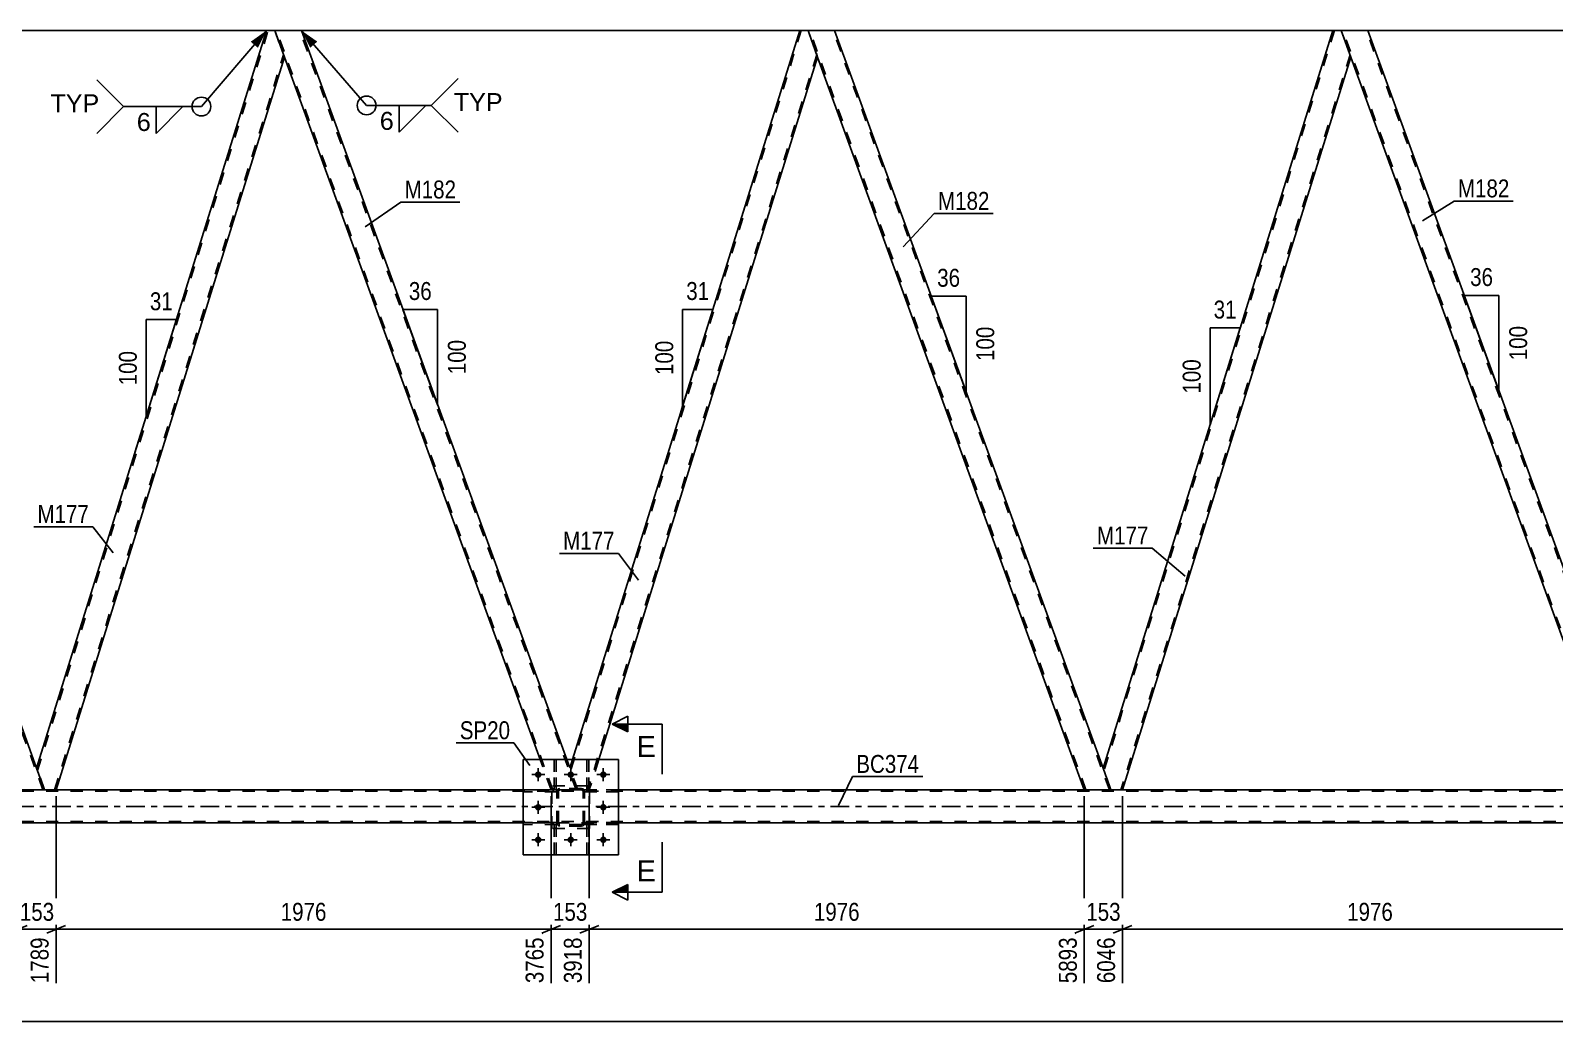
# Model space of a CAD drawing. Header units: millimetres. Extents: x 0 to 841, y 0 to 594.
# Drawn here: x 158.7 to 402, y 298.3 to 456.5 of the extents above; entities that cross this region are included whole.
import ezdxf

# ---------------------------------------------------------------- set-up
doc = ezdxf.new("R2010")
doc.units = ezdxf.units.MM
doc.linetypes.add('DXK_LINE_DOT2', pattern=[3.9198, 1.9599, -1.9599])
doc.linetypes.add('DXK_LINE_DOT3', pattern=[5.9187, 2.979, -0.9799, 0.9799, -0.9799])
doc.styles.add('Arial', font='ARIAL.TTF', dxfattribs={"height": 0.2})
doc.styles.add('Arial Narrow', font='ARIALN.TTF', dxfattribs={"height": 0.2})

# ---------------------------------------------------------------- blocks, each defined once
blk = doc.blocks.new('Part-814735472-3756 - 3299')
at = {"color": 7, "linetype": 'DXK_LINE_DOT2'}
for p, q in [((242.72, 335.3), (237.32, 335.3)), ((237.32, 334.98), (237.32, 335.3)), ((242.72, 334.98), (237.32, 334.98)), ((242.12, 334.98), (242.12, 335.3)), ((242.72, 335.3), (242.72, 334.98))]:
    blk.add_line(p, q, dxfattribs=at)
blk = doc.blocks.new('Part-814735472-3617 - 3299')
at = {"color": 7, "linetype": 'DXK_LINE_DOT2'}
for p, q in [((281.73, 456.54), (244.91, 338.42)), ((284.21, 452.67), (247.63, 335.32)), ((245.2, 340.14), (244.78, 338.79)), ((246.04, 335.32), (244.78, 338.79)), ((249.38, 340.14), (247.88, 335.32)), ((247.88, 335.32), (246.04, 335.32))]:
    blk.add_line(p, q, dxfattribs=at)
at = {"color": 2, "linetype": 'Continuous'}
for p, q in [((281.48, 456.54), (245.2, 340.14)), ((282.8, 456.54), (281.48, 456.54)), ((284.34, 452.29), (282.8, 456.54)), ((284.34, 452.29), (249.38, 340.14))]:
    blk.add_line(p, q, dxfattribs=at)
blk = doc.blocks.new('Part-814735472-3607 - 3299')
at = {"color": 2, "linetype": 'Continuous'}
for p, q in [((159.64, 338.79), (196.34, 456.54)), ((197.66, 456.54), (196.34, 456.54)), ((197.66, 456.54), (199.21, 452.29)), ((199.21, 452.29), (162.75, 335.32)), ((160.9, 335.32), (159.64, 338.79))]:
    blk.add_line(p, q, dxfattribs=at)
at = {"color": 7, "linetype": 'DXK_LINE_DOT2'}
for p, q in [((159.78, 338.42), (196.6, 456.54)), ((162.5, 335.32), (199.07, 452.67)), ((160.9, 335.32), (162.75, 335.32))]:
    blk.add_line(p, q, dxfattribs=at)
blk = doc.blocks.new('Part-814735472-3693 - 3299')
at = {"color": 2, "linetype": 'Continuous'}
for p, q in [((252.52, 340.14), (237.32, 340.14)), ((237.32, 324.94), (237.32, 340.14)), ((252.52, 324.94), (252.52, 340.14)), ((252.52, 324.94), (237.32, 324.94))]:
    blk.add_line(p, q, dxfattribs=at)
blk = doc.blocks.new('Part-814735472-3633 - 3299')
at = {"color": 2, "linetype": 'Continuous'}
for p, q in [((196.34, 456.54), (116.78, 456.54)), ((281.48, 456.54), (201.92, 456.54)), ((366.61, 456.54), (287.05, 456.54)), ((451.75, 456.54), (372.19, 456.54))]:
    blk.add_line(p, q, dxfattribs=at)
at = {"color": 7, "linetype": 'DXK_LINE_DOT2'}
for p, q in [((201.92, 456.54), (196.34, 456.54)), ((287.05, 456.54), (281.48, 456.54)), ((372.19, 456.54), (366.61, 456.54))]:
    blk.add_line(p, q, dxfattribs=at)
blk = doc.blocks.new('Part-814735472-3585 - 3299')
at = {"color": 7, "linetype": 'DXK_LINE_DOT2'}
for p, q in [((247.92, 335.94), (241.92, 335.94)), ((241.92, 329.14), (241.92, 335.94)), ((247.92, 329.14), (247.92, 335.94)), ((247.92, 329.14), (241.92, 329.14))]:
    blk.add_line(p, q, dxfattribs=at)
blk = doc.blocks.new('Part-814735472-3508 - 3299')
at = {"color": 2, "linetype": 'Continuous'}
for p, q in [((372.19, 456.54), (367.93, 456.54)), ((415.04, 338.79), (372.19, 456.54)), ((412.05, 335.32), (369.48, 452.29))]:
    blk.add_line(p, q, dxfattribs=at)
at = {"color": 7, "linetype": 'DXK_LINE_DOT2'}
for p, q in [((367.93, 456.54), (369.48, 452.29)), ((412.31, 335.32), (368.19, 456.54)), ((416.05, 335.32), (371.93, 456.54)), ((416.31, 335.32), (415.04, 338.79)), ((412.05, 335.32), (416.31, 335.32))]:
    blk.add_line(p, q, dxfattribs=at)
blk = doc.blocks.new('Part-814735472-3513 - 3299')
at = {"color": 2, "linetype": 'Continuous'}
for p, q in [((366.61, 456.54), (329.91, 338.79)), ((367.93, 456.54), (366.61, 456.54)), ((367.93, 456.54), (369.48, 452.29)), ((369.48, 452.29), (333.02, 335.32)), ((331.17, 335.32), (329.91, 338.79))]:
    blk.add_line(p, q, dxfattribs=at)
at = {"color": 7, "linetype": 'DXK_LINE_DOT2'}
for p, q in [((366.86, 456.54), (330.05, 338.42)), ((369.34, 452.67), (332.77, 335.32)), ((333.02, 335.32), (331.17, 335.32))]:
    blk.add_line(p, q, dxfattribs=at)
blk = doc.blocks.new('Bolt-814735472-3514 - 3299')
at = {"color": 1, "linetype": 'Continuous'}
for p, q in [((239.72, 338.78), (239.72, 338.09)), ((244.92, 338.78), (244.92, 338.09)), ((250.12, 338.78), (250.12, 338.09)), ((238.68, 337.74), (239.37, 337.74)), ((239.72, 336.7), (239.72, 337.39)), ((240.76, 337.74), (240.07, 337.74)), ((243.88, 337.74), (244.57, 337.74)), ((244.92, 336.7), (244.92, 337.39)), ((245.96, 337.74), (245.27, 337.74)), ((249.08, 337.74), (249.77, 337.74)), ((250.12, 336.7), (250.12, 337.39)), ((251.16, 337.74), (250.47, 337.74)), ((239.72, 333.58), (239.72, 332.89)), ((250.12, 333.58), (250.12, 332.89)), ((238.68, 332.54), (239.37, 332.54)), ((239.72, 331.5), (239.72, 332.19)), ((240.76, 332.54), (240.07, 332.54)), ((249.08, 332.54), (249.77, 332.54)), ((250.12, 331.5), (250.12, 332.19)), ((251.16, 332.54), (250.47, 332.54)), ((238.68, 327.34), (239.37, 327.34)), ((239.72, 328.38), (239.72, 327.69)), ((239.72, 326.3), (239.72, 326.99)), ((240.76, 327.34), (240.07, 327.34)), ((243.88, 327.34), (244.57, 327.34)), ((244.92, 328.38), (244.92, 327.69)), ((244.92, 326.3), (244.92, 326.99)), ((245.96, 327.34), (245.27, 327.34)), ((249.08, 327.34), (249.77, 327.34)), ((250.12, 328.38), (250.12, 327.69)), ((250.12, 326.3), (250.12, 326.99)), ((251.16, 327.34), (250.47, 327.34))]:
    blk.add_line(p, q, dxfattribs=at)
blk = doc.blocks.new('Part-814735472-3543 - 3299')
at = {"color": 7, "linetype": 'DXK_LINE_DOT2'}
for p, q in [((247.48, 324.94), (247.48, 329.78)), ((247.48, 329.78), (247.8, 329.78)), ((247.48, 329.18), (247.8, 329.18)), ((247.8, 329.78), (247.8, 324.94)), ((247.8, 324.94), (247.48, 324.94))]:
    blk.add_line(p, q, dxfattribs=at)
blk = doc.blocks.new('Part-814735472-3753 - 3299')
at = {"color": 7, "linetype": 'DXK_LINE_DOT2'}
for p, q in [((242.72, 330.1), (237.32, 330.1)), ((237.32, 329.78), (237.32, 330.1)), ((242.72, 329.78), (237.32, 329.78)), ((242.12, 329.78), (242.12, 330.1)), ((242.72, 330.1), (242.72, 329.78))]:
    blk.add_line(p, q, dxfattribs=at)
blk = doc.blocks.new('Part-814735472-3687 - 3299')
at = {"color": 7, "linetype": 'DXK_LINE_DOT2'}
for p, q in [((242.72, 335.06), (242.76, 335.24)), ((242.76, 335.24), (242.72, 335.06)), ((242.72, 330.02), (242.72, 335.06)), ((242.96, 335.06), (242.98, 335.15)), ((242.96, 330.02), (242.96, 335.06)), ((242.98, 335.15), (243.03, 335.23)), ((243.02, 335.5), (243.2, 335.54)), ((243.2, 335.54), (243.02, 335.5)), ((243.03, 335.23), (243.11, 335.28)), ((243.11, 335.28), (243.2, 335.3)), ((246.64, 335.54), (243.2, 335.54)), ((243.2, 335.3), (246.64, 335.3)), ((246.64, 335.54), (246.83, 335.5)), ((246.83, 335.5), (246.64, 335.54)), ((246.64, 335.3), (246.73, 335.28)), ((246.73, 335.28), (246.81, 335.23)), ((246.81, 335.23), (246.86, 335.15)), ((246.86, 335.15), (246.88, 335.06)), ((246.88, 330.02), (246.88, 335.06)), ((247.09, 335.24), (247.12, 335.06)), ((247.12, 335.06), (247.09, 335.24)), ((247.12, 330.02), (247.12, 335.06)), ((242.76, 329.84), (242.72, 330.02)), ((242.72, 330.02), (242.76, 329.84)), ((242.98, 329.93), (242.96, 330.02)), ((243.03, 329.85), (242.98, 329.93)), ((243.2, 329.54), (243.02, 329.58)), ((243.02, 329.58), (243.2, 329.54)), ((243.11, 329.8), (243.03, 329.85)), ((243.2, 329.78), (243.11, 329.8)), ((246.64, 329.78), (243.2, 329.78)), ((246.64, 329.54), (243.2, 329.54)), ((246.73, 329.8), (246.64, 329.78)), ((246.83, 329.58), (246.64, 329.54)), ((246.64, 329.54), (246.83, 329.58)), ((246.81, 329.85), (246.73, 329.8)), ((246.86, 329.93), (246.81, 329.85)), ((246.88, 330.02), (246.86, 329.93)), ((247.12, 330.02), (247.09, 329.84)), ((247.09, 329.84), (247.12, 330.02))]:
    blk.add_line(p, q, dxfattribs=at)
at = {"color": 7, "linetype": 'DXK_LINE_DOT3'}
blk.add_line((244.92, 332.54), (244.92, 332.54), dxfattribs=at)
at = {"color": 7, "linetype": 'DXK_LINE_DOT2'}
for centre, start, end in [((243.2, 335.06), 112.5, 157.5), ((243.2, 335.06), 112.5, 157.5), ((246.64, 335.06), 22.5, 67.5), ((246.64, 335.06), 22.5, 67.5), ((243.2, 330.02), 202.5, 247.5), ((243.2, 330.02), 202.5, 247.5), ((246.64, 330.02), 292.5, 337.5), ((246.64, 330.02), 292.5, 337.5)]:
    blk.add_arc(centre, 0.48, start, end, dxfattribs=at)
blk = doc.blocks.new('Part-814735472-3559 - 3299')
at = {"color": 2, "linetype": 'Continuous'}
for p, q in [((287.05, 456.54), (282.8, 456.54)), ((329.91, 338.79), (287.05, 456.54)), ((326.92, 335.32), (284.34, 452.29))]:
    blk.add_line(p, q, dxfattribs=at)
at = {"color": 7, "linetype": 'DXK_LINE_DOT2'}
for p, q in [((282.8, 456.54), (284.34, 452.29)), ((327.17, 335.32), (283.05, 456.54)), ((330.92, 335.32), (286.8, 456.54)), ((331.17, 335.32), (329.91, 338.79)), ((326.92, 335.32), (331.17, 335.32))]:
    blk.add_line(p, q, dxfattribs=at)
blk = doc.blocks.new('Part-814735472-3594 - 3299')
at = {"color": 2, "linetype": 'Continuous'}
for p, q in [((237.32, 335.32), (102.93, 335.32)), ((492.72, 335.32), (252.52, 335.32)), ((237.32, 330.04), (102.93, 330.04)), ((492.72, 330.04), (252.52, 330.04))]:
    blk.add_line(p, q, dxfattribs=at)
at = {"color": 7, "linetype": 'DXK_LINE_DOT2'}
for p, q in [((778.51, 335.08), (102.93, 335.08)), ((252.52, 335.32), (237.32, 335.32)), ((778.51, 330.28), (102.93, 330.28)), ((252.52, 330.04), (237.32, 330.04))]:
    blk.add_line(p, q, dxfattribs=at)
at = {"color": 7, "linetype": 'DXK_LINE_DOT3'}
blk.add_line((102.93, 332.68), (778.51, 332.68), dxfattribs=at)
blk = doc.blocks.new('Part-814735472-3612 - 3299')
at = {"color": 2, "linetype": 'Continuous'}
for p, q in [((201.92, 456.54), (197.66, 456.54)), ((244.29, 340.14), (201.92, 456.54)), ((240.03, 340.14), (199.21, 452.29))]:
    blk.add_line(p, q, dxfattribs=at)
at = {"color": 7, "linetype": 'DXK_LINE_DOT2'}
for p, q in [((197.66, 456.54), (199.21, 452.29)), ((242.04, 335.32), (197.92, 456.54)), ((245.78, 335.32), (201.66, 456.54)), ((241.78, 335.32), (240.03, 340.14)), ((246.04, 335.32), (244.29, 340.14)), ((246.04, 335.32), (241.78, 335.32))]:
    blk.add_line(p, q, dxfattribs=at)
blk = doc.blocks.new('Bolt-814735472-3618 - 3299')
at = {"linetype": 'Continuous'}
for points in [[(240.24, 337.74, -1), (239.2, 337.74, -1)], [(245.44, 337.74, -1), (244.4, 337.74, -1)], [(250.64, 337.74, -1), (249.6, 337.74, -1)], [(240.24, 332.54, -1), (239.2, 332.54, -1)], [(250.64, 332.54, -1), (249.6, 332.54, -1)], [(240.24, 327.34, -1), (239.2, 327.34, -1)], [(245.44, 327.34, -1), (244.4, 327.34, -1)], [(250.64, 327.34, -1), (249.6, 327.34, -1)]]:
    blk.add_hatch(color=1, dxfattribs=at).paths.add_polyline_path(points)
at = {"color": 1, "linetype": 'Continuous'}
for p, q in [((239.72, 338.78), (239.72, 336.7)), ((244.92, 338.78), (244.92, 336.7)), ((250.12, 338.78), (250.12, 336.7)), ((240.76, 337.74), (238.68, 337.74)), ((245.96, 337.74), (243.88, 337.74)), ((251.16, 337.74), (249.08, 337.74)), ((239.72, 333.58), (239.72, 331.5)), ((250.12, 333.58), (250.12, 331.5)), ((240.76, 332.54), (238.68, 332.54)), ((251.16, 332.54), (249.08, 332.54)), ((240.76, 327.34), (238.68, 327.34)), ((239.72, 328.38), (239.72, 326.3)), ((245.96, 327.34), (243.88, 327.34)), ((244.92, 328.38), (244.92, 326.3)), ((251.16, 327.34), (249.08, 327.34)), ((250.12, 328.38), (250.12, 326.3))]:
    blk.add_line(p, q, dxfattribs=at)
blk = doc.blocks.new('Part-814735472-3685 - 3299')
at = {"color": 2, "linetype": 'Continuous'}
for p, q in [((156.65, 335.32), (112.53, 456.54)), ((112.53, 456.54), (116.78, 456.54)), ((159.64, 338.79), (116.78, 456.54))]:
    blk.add_line(p, q, dxfattribs=at)
at = {"color": 7, "linetype": 'DXK_LINE_DOT2'}
for p, q in [((156.9, 335.32), (112.78, 456.54)), ((160.65, 335.32), (116.53, 456.54)), ((160.9, 335.32), (159.64, 338.79)), ((156.65, 335.32), (160.9, 335.32))]:
    blk.add_line(p, q, dxfattribs=at)
blk = doc.blocks.new('Part-814735472-3686 - 3299')
at = {"color": 7, "linetype": 'DXK_LINE_DOT2'}
for p, q in [((247.92, 335.94), (241.92, 335.94)), ((241.92, 329.14), (241.92, 335.94)), ((247.92, 329.14), (247.92, 335.94)), ((247.92, 329.14), (241.92, 329.14))]:
    blk.add_line(p, q, dxfattribs=at)
blk = doc.blocks.new('Part-814735472-3688 - 3299')
at = {"color": 7, "linetype": 'DXK_LINE_DOT2'}
for p, q in [((237.32, 340.14), (252.52, 340.14)), ((237.32, 340.14), (237.32, 324.94)), ((252.52, 340.14), (252.52, 324.94)), ((237.32, 324.94), (252.52, 324.94))]:
    blk.add_line(p, q, dxfattribs=at)
blk = doc.blocks.new('Part-814735472-3697 - 3299')
at = {"color": 7, "linetype": 'DXK_LINE_DOT2'}
for p, q in [((242.6, 329.78), (242.28, 329.78)), ((242.28, 329.78), (242.28, 324.94)), ((242.28, 329.18), (242.6, 329.18)), ((242.6, 324.94), (242.6, 329.78)), ((242.28, 324.94), (242.6, 324.94))]:
    blk.add_line(p, q, dxfattribs=at)
blk = doc.blocks.new('Part-814735472-3708 - 3299')
at = {"color": 7, "linetype": 'DXK_LINE_DOT2'}
for p, q in [((247.48, 335.3), (247.48, 340.14)), ((247.48, 340.14), (247.8, 340.14)), ((247.8, 340.14), (247.8, 335.3)), ((247.48, 335.9), (247.8, 335.9)), ((247.8, 335.3), (247.48, 335.3))]:
    blk.add_line(p, q, dxfattribs=at)
blk = doc.blocks.new('Part-814735472-3711 - 3299')
at = {"color": 7, "linetype": 'DXK_LINE_DOT2'}
for p, q in [((252.52, 330.1), (247.12, 330.1)), ((247.12, 330.1), (247.12, 329.78)), ((247.12, 329.78), (252.52, 329.78)), ((247.72, 329.78), (247.72, 330.1)), ((252.52, 329.78), (252.52, 330.1))]:
    blk.add_line(p, q, dxfattribs=at)
blk = doc.blocks.new('Part-814735472-3714 - 3299')
at = {"color": 7, "linetype": 'DXK_LINE_DOT2'}
for p, q in [((252.52, 335.3), (247.12, 335.3)), ((247.12, 335.3), (247.12, 334.98)), ((247.12, 334.98), (252.52, 334.98)), ((247.72, 334.98), (247.72, 335.3)), ((252.52, 334.98), (252.52, 335.3))]:
    blk.add_line(p, q, dxfattribs=at)
blk = doc.blocks.new('Part-814735472-3720 - 3299')
at = {"color": 7, "linetype": 'DXK_LINE_DOT2'}
for p, q in [((247.12, 334.98), (247.12, 335.3)), ((247.12, 335.3), (252.52, 335.3)), ((252.52, 334.98), (247.12, 334.98)), ((247.72, 334.98), (247.72, 335.3)), ((252.52, 335.3), (252.52, 334.98))]:
    blk.add_line(p, q, dxfattribs=at)
blk = doc.blocks.new('Part-814735472-3733 - 3299')
at = {"color": 7, "linetype": 'DXK_LINE_DOT2'}
for p, q in [((242.28, 335.3), (242.28, 340.14)), ((242.28, 340.14), (242.6, 340.14)), ((242.6, 340.14), (242.6, 335.3)), ((242.28, 335.9), (242.6, 335.9)), ((242.6, 335.3), (242.28, 335.3))]:
    blk.add_line(p, q, dxfattribs=at)
blk = doc.blocks.new('Part-814735472-3739 - 3299')
at = {"color": 7, "linetype": 'DXK_LINE_DOT2'}
for p, q in [((242.28, 324.94), (242.28, 329.78)), ((242.28, 329.78), (242.6, 329.78)), ((242.28, 329.18), (242.6, 329.18)), ((242.6, 329.78), (242.6, 324.94)), ((242.6, 324.94), (242.28, 324.94))]:
    blk.add_line(p, q, dxfattribs=at)
blk = doc.blocks.new('Part-814735472-3750 - 3299')
at = {"color": 7, "linetype": 'DXK_LINE_DOT2'}
for p, q in [((247.48, 340.14), (247.48, 335.3)), ((247.8, 340.14), (247.48, 340.14)), ((247.8, 335.3), (247.8, 340.14)), ((247.48, 335.9), (247.8, 335.9)), ((247.48, 335.3), (247.8, 335.3))]:
    blk.add_line(p, q, dxfattribs=at)
blk = doc.blocks.new('Part-814735472-3759 - 3299')
at = {"color": 7, "linetype": 'DXK_LINE_DOT2'}
for p, q in [((247.12, 329.78), (247.12, 330.1)), ((247.12, 330.1), (252.52, 330.1)), ((252.52, 329.78), (247.12, 329.78)), ((247.72, 329.78), (247.72, 330.1)), ((252.52, 330.1), (252.52, 329.78))]:
    blk.add_line(p, q, dxfattribs=at)
blk = doc.blocks.new('Part-814735472-3761 - 3299')
at = {"color": 7, "linetype": 'DXK_LINE_DOT2'}
for p, q in [((242.72, 330.1), (237.32, 330.1)), ((237.32, 330.1), (237.32, 329.78)), ((242.72, 329.78), (237.32, 329.78)), ((242.12, 329.78), (242.12, 330.1)), ((242.72, 329.78), (242.72, 330.1))]:
    blk.add_line(p, q, dxfattribs=at)
blk = doc.blocks.new('Part-814735472-3764 - 3299')
at = {"color": 7, "linetype": 'DXK_LINE_DOT2'}
for p, q in [((242.72, 335.3), (237.32, 335.3)), ((237.32, 335.3), (237.32, 334.98)), ((242.72, 334.98), (237.32, 334.98)), ((242.12, 334.98), (242.12, 335.3)), ((242.72, 334.98), (242.72, 335.3))]:
    blk.add_line(p, q, dxfattribs=at)
blk = doc.blocks.new('Part-814735472-3765 - 3299')
at = {"color": 7, "linetype": 'DXK_LINE_DOT2'}
for p, q in [((242.72, 335.06), (242.76, 335.24)), ((242.76, 335.24), (242.72, 335.06)), ((242.72, 330.02), (242.72, 335.06)), ((242.96, 335.06), (242.98, 335.15)), ((242.96, 330.02), (242.96, 335.06)), ((242.98, 335.15), (243.03, 335.23)), ((243.02, 335.5), (243.2, 335.54)), ((243.2, 335.54), (243.02, 335.5)), ((243.03, 335.23), (243.11, 335.28)), ((243.11, 335.28), (243.2, 335.3)), ((246.64, 335.54), (243.2, 335.54)), ((243.2, 335.3), (246.64, 335.3)), ((246.64, 335.54), (246.83, 335.5)), ((246.83, 335.5), (246.64, 335.54)), ((246.64, 335.3), (246.73, 335.28)), ((246.73, 335.28), (246.81, 335.23)), ((246.81, 335.23), (246.86, 335.15)), ((246.86, 335.15), (246.88, 335.06)), ((246.88, 330.02), (246.88, 335.06)), ((247.09, 335.24), (247.12, 335.06)), ((247.12, 335.06), (247.09, 335.24)), ((247.12, 330.02), (247.12, 335.06)), ((242.76, 329.84), (242.72, 330.02)), ((242.72, 330.02), (242.76, 329.84)), ((242.98, 329.93), (242.96, 330.02)), ((243.03, 329.85), (242.98, 329.93)), ((243.2, 329.54), (243.02, 329.58)), ((243.02, 329.58), (243.2, 329.54)), ((243.11, 329.8), (243.03, 329.85)), ((243.2, 329.78), (243.11, 329.8)), ((246.64, 329.78), (243.2, 329.78)), ((246.64, 329.54), (243.2, 329.54)), ((246.73, 329.8), (246.64, 329.78)), ((246.83, 329.58), (246.64, 329.54)), ((246.64, 329.54), (246.83, 329.58)), ((246.81, 329.85), (246.73, 329.8)), ((246.86, 329.93), (246.81, 329.85)), ((246.88, 330.02), (246.86, 329.93)), ((247.12, 330.02), (247.09, 329.84)), ((247.09, 329.84), (247.12, 330.02))]:
    blk.add_line(p, q, dxfattribs=at)
at = {"color": 7, "linetype": 'DXK_LINE_DOT3'}
blk.add_line((244.92, 332.54), (244.92, 332.54), dxfattribs=at)
at = {"color": 7, "linetype": 'DXK_LINE_DOT2'}
for centre, start, end in [((243.2, 335.06), 112.5, 157.5), ((243.2, 335.06), 112.5, 157.5), ((246.64, 335.06), 22.5, 67.5), ((246.64, 335.06), 22.5, 67.5), ((243.2, 330.02), 202.5, 247.5), ((243.2, 330.02), 202.5, 247.5), ((246.64, 330.02), 292.5, 337.5), ((246.64, 330.02), 292.5, 337.5)]:
    blk.add_arc(centre, 0.48, start, end, dxfattribs=at)
blk = doc.blocks.new('Part-814735472-3779 - 3299')
at = {"color": 7, "linetype": 'DXK_LINE_DOT2'}
for p, q in [((242.28, 340.14), (242.28, 335.3)), ((242.6, 340.14), (242.28, 340.14)), ((242.6, 335.3), (242.6, 340.14)), ((242.28, 335.9), (242.6, 335.9)), ((242.28, 335.3), (242.6, 335.3))]:
    blk.add_line(p, q, dxfattribs=at)
blk = doc.blocks.new('Part-814735472-3782 - 3299')
at = {"color": 7, "linetype": 'DXK_LINE_DOT2'}
for p, q in [((247.8, 329.78), (247.48, 329.78)), ((247.48, 329.78), (247.48, 324.94)), ((247.48, 329.18), (247.8, 329.18)), ((247.8, 324.94), (247.8, 329.78)), ((247.48, 324.94), (247.8, 324.94))]:
    blk.add_line(p, q, dxfattribs=at)
blk = doc.blocks.new('StraightDimension-814735472-4970 - 3299')
at = {"color": 7, "linetype": 'Continuous'}
for p, q in [((247.88, 334.32), (247.88, 304.45)), ((326.92, 334.32), (326.92, 304.45)), ((249.38, 313.66), (246.38, 312.46)), ((247.88, 313.06), (326.92, 313.06)), ((325.42, 312.46), (328.42, 313.66))]:
    blk.add_line(p, q, dxfattribs=at)
at = {"color": 0}
blk.add_wipeout([(291.66, 313.81), (291.66, 318.01), (283.14, 318.01), (283.14, 313.81)], dxfattribs=at)
at = {"color": 0, "linetype": 'Continuous'}
blk.add_wipeout([(326.32, 312.36), (322.12, 312.36), (322.12, 303.85), (326.32, 303.85)], dxfattribs=at)
at = {"color": 3, "style": 'Arial Narrow'}
blk.add_text('1976', height=2.863, dxfattribs=at).set_placement((283.74, 314.41))
at = {"color": 3, "linetype": 'Continuous', "style": 'Arial Narrow'}
blk.add_text('5893', height=2.863, rotation=90.0002, dxfattribs=at).set_placement((325.72, 304.45))
blk = doc.blocks.new('StraightDimension-814735472-4922 - 3299')
at = {"color": 7, "linetype": 'Continuous'}
for p, q in [((333.02, 334.32), (333.02, 304.45)), ((412.05, 334.32), (412.05, 304.45)), ((334.52, 313.66), (331.52, 312.46)), ((333.02, 313.06), (412.05, 313.06)), ((410.55, 312.46), (413.55, 313.66))]:
    blk.add_line(p, q, dxfattribs=at)
at = {"color": 0}
blk.add_wipeout([(376.79, 313.81), (376.79, 318.01), (368.28, 318.01), (368.28, 313.81)], dxfattribs=at)
at = {"color": 0, "linetype": 'Continuous'}
blk.add_wipeout([(411.45, 312.36), (407.25, 312.36), (407.25, 303.85), (411.45, 303.85)], dxfattribs=at)
at = {"color": 3, "style": 'Arial Narrow'}
blk.add_text('1976', height=2.863, dxfattribs=at).set_placement((368.88, 314.41))
at = {"color": 3, "linetype": 'Continuous', "style": 'Arial Narrow'}
blk.add_text('8022', height=2.863, rotation=90.0002, dxfattribs=at).set_placement((410.85, 304.45))
blk = doc.blocks.new('AngleDimension-814735472-3841 - 3299')
at = {"color": 7, "linetype": 'Continuous'}
for p, q in [((390.87, 405.2), (387.58, 414.25)), ((393.12, 414.25), (387.58, 414.25)), ((393.12, 399.03), (387.58, 414.25)), ((393.12, 399.03), (393.12, 414.25))]:
    blk.add_line(p, q, dxfattribs=at)
at = {"color": 0}
for points in [[(392.78, 415.15), (392.78, 419.35), (387.92, 419.35), (387.92, 415.15)], [(398.22, 409.98), (394.02, 409.98), (394.02, 403.3), (398.22, 403.3)]]:
    blk.add_wipeout(points, dxfattribs=at)
at = {"color": 3, "style": 'Arial Narrow'}
blk.add_text('36', height=2.863, dxfattribs=at).set_placement((388.52, 415.75))
blk.add_text('100', height=2.863, rotation=90.0002, dxfattribs=at).set_placement((397.62, 403.9))
blk = doc.blocks.new('AngleDimension-814735472-3855 - 3299')
at = {"color": 7, "linetype": 'Continuous'}
for p, q in [((346.99, 409.06), (351.81, 409.06)), ((346.99, 393.59), (351.81, 409.06)), ((346.99, 393.59), (346.99, 409.06)), ((348.75, 399.24), (351.81, 409.06))]:
    blk.add_line(p, q, dxfattribs=at)
at = {"color": 0}
for points in [[(351.83, 409.96), (351.83, 414.16), (346.97, 414.16), (346.97, 409.96)], [(346.09, 404.67), (341.89, 404.67), (341.89, 397.98), (346.09, 397.98)]]:
    blk.add_wipeout(points, dxfattribs=at)
at = {"color": 3, "style": 'Arial Narrow'}
blk.add_text('31', height=2.863, dxfattribs=at).set_placement((347.57, 410.56))
blk.add_text('100', height=2.863, rotation=90.0002, dxfattribs=at).set_placement((345.49, 398.58))
blk = doc.blocks.new('AngleDimension-814735472-3869 - 3299')
at = {"color": 7, "linetype": 'Continuous'}
for p, q in [((305.36, 406.25), (302.49, 414.13)), ((308.03, 414.13), (302.49, 414.13)), ((308.03, 398.91), (302.49, 414.13)), ((308.03, 398.91), (308.03, 414.13))]:
    blk.add_line(p, q, dxfattribs=at)
at = {"color": 0}
for points in [[(307.69, 415.03), (307.69, 419.23), (302.83, 419.23), (302.83, 415.03)], [(313.13, 409.86), (308.93, 409.86), (308.93, 403.18), (313.13, 403.18)]]:
    blk.add_wipeout(points, dxfattribs=at)
at = {"color": 3, "style": 'Arial Narrow'}
blk.add_text('36', height=2.863, dxfattribs=at).set_placement((303.43, 415.63))
blk.add_text('100', height=2.863, rotation=90.0002, dxfattribs=at).set_placement((312.53, 403.78))
blk = doc.blocks.new('AngleDimension-814735472-3883 - 3299')
at = {"color": 7, "linetype": 'Continuous'}
for p, q in [((222.5, 400), (218.12, 412.02)), ((223.66, 412.02), (218.12, 412.02)), ((223.66, 396.8), (218.12, 412.02)), ((223.66, 396.8), (223.66, 412.02))]:
    blk.add_line(p, q, dxfattribs=at)
at = {"color": 0}
for points in [[(223.32, 412.92), (223.32, 417.12), (218.47, 417.12), (218.47, 412.92)], [(228.76, 407.75), (224.56, 407.75), (224.56, 401.07), (228.76, 401.07)]]:
    blk.add_wipeout(points, dxfattribs=at)
at = {"color": 3, "style": 'Arial Narrow'}
blk.add_text('36', height=2.863, dxfattribs=at).set_placement((219.07, 413.52))
blk.add_text('100', height=2.863, rotation=90.0002, dxfattribs=at).set_placement((228.16, 401.67))
blk = doc.blocks.new('StraightDimension-814735472-4637 - 3299')
at = {"color": 7, "linetype": 'Continuous'}
blk.add_line((51.2, 298.33), (788.73, 298.33), dxfattribs=at)
blk = doc.blocks.new('StraightDimension-814735472-4648 - 3299')
at = {"color": 7, "linetype": 'Continuous'}
for p, q in [((162.75, 334.32), (162.75, 304.45)), ((241.78, 334.32), (241.78, 304.45)), ((164.25, 313.66), (161.25, 312.46)), ((162.75, 313.06), (241.78, 313.06)), ((240.28, 312.46), (243.28, 313.66))]:
    blk.add_line(p, q, dxfattribs=at)
at = {"color": 0}
blk.add_wipeout([(206.52, 313.81), (206.52, 318.01), (198.01, 318.01), (198.01, 313.81)], dxfattribs=at)
at = {"color": 0, "linetype": 'Continuous'}
blk.add_wipeout([(241.18, 312.36), (236.98, 312.36), (236.98, 303.85), (241.18, 303.85)], dxfattribs=at)
at = {"color": 3, "style": 'Arial Narrow'}
blk.add_text('1976', height=2.863, dxfattribs=at).set_placement((198.61, 314.41))
at = {"color": 3, "linetype": 'Continuous', "style": 'Arial Narrow'}
blk.add_text('3765', height=2.863, rotation=90.0002, dxfattribs=at).set_placement((240.58, 304.45))
blk = doc.blocks.new('StraightDimension-814735472-4689 - 3299')
at = {"color": 7, "linetype": 'Continuous'}
for p, q in [((156.65, 334.32), (156.65, 304.45)), ((162.75, 334.32), (162.75, 304.45)), ((155.15, 312.46), (158.15, 313.66)), ((156.65, 313.06), (162.75, 313.06)), ((164.25, 313.66), (161.25, 312.46))]:
    blk.add_line(p, q, dxfattribs=at)
at = {"color": 0}
blk.add_wipeout([(163.04, 313.81), (163.04, 318.01), (156.36, 318.01), (156.36, 313.81)], dxfattribs=at)
at = {"color": 0, "linetype": 'Continuous'}
blk.add_wipeout([(162.15, 312.36), (157.95, 312.36), (157.95, 303.85), (162.15, 303.85)], dxfattribs=at)
at = {"color": 3, "style": 'Arial Narrow'}
blk.add_text('153', height=2.863, dxfattribs=at).set_placement((156.96, 314.41))
at = {"color": 3, "linetype": 'Continuous', "style": 'Arial Narrow'}
blk.add_text('1789', height=2.863, rotation=90.0002, dxfattribs=at).set_placement((161.55, 304.45))
blk = doc.blocks.new('StraightDimension-814735472-4946 - 3299')
at = {"color": 7, "linetype": 'Continuous'}
for p, q in [((326.92, 334.32), (326.92, 304.45)), ((333.02, 334.32), (333.02, 304.45)), ((325.42, 312.46), (328.42, 313.66)), ((326.92, 313.06), (333.02, 313.06)), ((334.52, 313.66), (331.52, 312.46))]:
    blk.add_line(p, q, dxfattribs=at)
at = {"color": 0}
blk.add_wipeout([(333.31, 313.81), (333.31, 318.01), (326.63, 318.01), (326.63, 313.81)], dxfattribs=at)
at = {"color": 0, "linetype": 'Continuous'}
blk.add_wipeout([(332.42, 312.36), (328.22, 312.36), (328.22, 303.85), (332.42, 303.85)], dxfattribs=at)
at = {"color": 3, "style": 'Arial Narrow'}
blk.add_text('153', height=2.863, dxfattribs=at).set_placement((327.23, 314.41))
at = {"color": 3, "linetype": 'Continuous', "style": 'Arial Narrow'}
blk.add_text('6046', height=2.863, rotation=90.0002, dxfattribs=at).set_placement((331.82, 304.45))
blk = doc.blocks.new('StraightDimension-814735472-4994 - 3299')
at = {"color": 7, "linetype": 'Continuous'}
for p, q in [((241.78, 334.32), (241.78, 304.45)), ((247.88, 334.32), (247.88, 304.45)), ((240.28, 312.46), (243.28, 313.66)), ((241.78, 313.06), (247.88, 313.06)), ((249.38, 313.66), (246.38, 312.46))]:
    blk.add_line(p, q, dxfattribs=at)
at = {"color": 0}
blk.add_wipeout([(248.18, 313.81), (248.18, 318.01), (241.49, 318.01), (241.49, 313.81)], dxfattribs=at)
at = {"color": 0, "linetype": 'Continuous'}
blk.add_wipeout([(247.28, 312.36), (243.08, 312.36), (243.08, 303.85), (247.28, 303.85)], dxfattribs=at)
at = {"color": 3, "style": 'Arial Narrow'}
blk.add_text('153', height=2.863, dxfattribs=at).set_placement((242.09, 314.41))
at = {"color": 3, "linetype": 'Continuous', "style": 'Arial Narrow'}
blk.add_text('3918', height=2.863, rotation=90.0002, dxfattribs=at).set_placement((246.68, 304.45))
blk = doc.blocks.new('AngleDimension-814735472-12422 - 3299')
at = {"color": 7, "linetype": 'Continuous'}
for p, q in [((177.13, 410.38), (181.95, 410.38)), ((177.13, 394.91), (181.95, 410.38)), ((177.13, 394.91), (177.13, 410.38)), ((175.34, 389.16), (177.13, 394.91))]:
    blk.add_line(p, q, dxfattribs=at)
at = {"color": 0}
for points in [[(181.97, 411.28), (181.97, 415.48), (177.12, 415.48), (177.12, 411.28)], [(176.23, 405.99), (172.03, 405.99), (172.03, 399.3), (176.23, 399.3)]]:
    blk.add_wipeout(points, dxfattribs=at)
at = {"color": 3, "style": 'Arial Narrow'}
blk.add_text('31', height=2.863, dxfattribs=at).set_placement((177.72, 411.88))
blk.add_text('100', height=2.863, rotation=90.0002, dxfattribs=at).set_placement((175.63, 399.9))
blk = doc.blocks.new('AngleDimension-814735472-12436 - 3299')
at = {"color": 7, "linetype": 'Continuous'}
for p, q in [((262.78, 412.02), (267.6, 412.02)), ((262.78, 396.55), (267.6, 412.02)), ((262.78, 396.55), (262.78, 412.02)), ((262.44, 395.47), (262.78, 396.55))]:
    blk.add_line(p, q, dxfattribs=at)
at = {"color": 0}
for points in [[(267.62, 412.92), (267.62, 417.12), (262.76, 417.12), (262.76, 412.92)], [(261.88, 407.63), (257.68, 407.63), (257.68, 400.94), (261.88, 400.94)]]:
    blk.add_wipeout(points, dxfattribs=at)
at = {"color": 3, "style": 'Arial Narrow'}
blk.add_text('31', height=2.863, dxfattribs=at).set_placement((263.36, 413.52))
blk.add_text('100', height=2.863, rotation=90.0002, dxfattribs=at).set_placement((261.28, 401.54))
blk = doc.blocks.new('Mark-814735472-3613 - 3299')
at = {"color": 0}
blk.add_wipeout([(251.92, 373.67), (251.92, 376.67), (243.7, 376.67), (243.7, 373.67)], dxfattribs=at)
blk.add_wipeout([(251.92, 373.67), (251.92, 376.67), (243.7, 376.67), (243.7, 373.67)], dxfattribs=at)
at = {"color": 30, "linetype": 'Continuous'}
for p in [(243.1, 373.07), (255.72, 368.79)]:
    blk.add_line(p, (252.52, 373.07), dxfattribs=at)
at = {"color": 3, "style": 'Arial Narrow'}
blk.add_text('M177', height=2.863, dxfattribs=at).set_placement((243.7, 373.67))
blk = doc.blocks.new('Mark-814735472-3504 - 3299')
at = {"color": 0}
blk.add_wipeout([(394.79, 429.9), (394.79, 432.9), (386.57, 432.9), (386.57, 429.9)], dxfattribs=at)
blk.add_wipeout([(394.79, 429.9), (394.79, 432.9), (386.57, 432.9), (386.57, 429.9)], dxfattribs=at)
at = {"color": 30, "linetype": 'Continuous'}
for p, q in [((380.93, 426.14), (385.97, 429.3)), ((385.97, 429.3), (395.39, 429.3))]:
    blk.add_line(p, q, dxfattribs=at)
at = {"color": 3, "style": 'Arial Narrow'}
blk.add_text('M182', height=2.863, dxfattribs=at).set_placement((386.57, 429.9))
blk = doc.blocks.new('Mark-814735472-3509 - 3299')
at = {"color": 0}
blk.add_wipeout([(337.16, 374.49), (337.16, 377.49), (328.94, 377.49), (328.94, 374.49)], dxfattribs=at)
blk.add_wipeout([(337.16, 374.49), (337.16, 377.49), (328.94, 377.49), (328.94, 374.49)], dxfattribs=at)
at = {"color": 30, "linetype": 'Continuous'}
for p in [(328.34, 373.89), (343.01, 369.44)]:
    blk.add_line(p, (337.76, 373.89), dxfattribs=at)
at = {"color": 3, "style": 'Arial Narrow'}
blk.add_text('M177', height=2.863, dxfattribs=at).set_placement((328.94, 374.49))
blk = doc.blocks.new('Mark-814735472-3555 - 3299')
at = {"color": 0}
blk.add_wipeout([(311.78, 427.91), (311.78, 430.91), (303.56, 430.91), (303.56, 427.91)], dxfattribs=at)
blk.add_wipeout([(311.78, 427.91), (311.78, 430.91), (303.56, 430.91), (303.56, 427.91)], dxfattribs=at)
at = {"color": 30, "linetype": 'Continuous'}
for p, q in [((297.97, 421.98), (302.96, 427.31)), ((302.96, 427.31), (312.38, 427.31))]:
    blk.add_line(p, q, dxfattribs=at)
at = {"color": 3, "style": 'Arial Narrow'}
blk.add_text('M182', height=2.863, dxfattribs=at).set_placement((303.56, 427.91))
blk = doc.blocks.new('Mark-814735472-3590 - 3299')
at = {"color": 0}
blk.add_wipeout([(300.55, 338.02), (300.55, 341.02), (290.51, 341.02), (290.51, 338.02)], dxfattribs=at)
blk.add_wipeout([(300.55, 338.02), (300.55, 341.02), (290.51, 341.02), (290.51, 338.02)], dxfattribs=at)
at = {"color": 30, "linetype": 'Continuous'}
for p, q in [((287.67, 332.84), (289.91, 337.42)), ((289.91, 337.42), (301.15, 337.42))]:
    blk.add_line(p, q, dxfattribs=at)
at = {"color": 3, "style": 'Arial Narrow'}
blk.add_text('BC374', height=2.863, dxfattribs=at).set_placement((290.51, 338.02))
blk = doc.blocks.new('Mark-814735472-3603 - 3299')
at = {"color": 0}
blk.add_wipeout([(167.99, 377.92), (167.99, 380.92), (159.77, 380.92), (159.77, 377.92)], dxfattribs=at)
blk.add_wipeout([(167.99, 377.92), (167.99, 380.92), (159.77, 380.92), (159.77, 377.92)], dxfattribs=at)
at = {"color": 30, "linetype": 'Continuous'}
for p in [(159.17, 377.32), (171.88, 373.13)]:
    blk.add_line(p, (168.59, 377.32), dxfattribs=at)
at = {"color": 3, "style": 'Arial Narrow'}
blk.add_text('M177', height=2.863, dxfattribs=at).set_placement((159.77, 377.92))
blk = doc.blocks.new('Mark-814735472-3608 - 3299')
at = {"color": 0}
blk.add_wipeout([(226.61, 429.73), (226.61, 432.73), (218.39, 432.73), (218.39, 429.73)], dxfattribs=at)
blk.add_wipeout([(226.61, 429.73), (226.61, 432.73), (218.39, 432.73), (218.39, 429.73)], dxfattribs=at)
at = {"color": 30, "linetype": 'Continuous'}
for p, q in [((212.09, 425.2), (217.79, 429.13)), ((217.79, 429.13), (227.21, 429.13))]:
    blk.add_line(p, q, dxfattribs=at)
at = {"color": 3, "style": 'Arial Narrow'}
blk.add_text('M182', height=2.863, dxfattribs=at).set_placement((218.39, 429.73))
blk = doc.blocks.new('Mark-814735472-3689 - 3299')
at = {"color": 0}
blk.add_wipeout([(235.24, 343.4), (235.24, 346.4), (227.2, 346.4), (227.2, 343.4)], dxfattribs=at)
blk.add_wipeout([(235.24, 343.4), (235.24, 346.4), (227.2, 346.4), (227.2, 343.4)], dxfattribs=at)
at = {"color": 30, "linetype": 'Continuous'}
for p in [(226.6, 342.8), (238.37, 339.22)]:
    blk.add_line(p, (235.84, 342.8), dxfattribs=at)
at = {"color": 3, "style": 'Arial Narrow'}
blk.add_text('SP20', height=2.863, dxfattribs=at).set_placement((227.2, 343.4))
blk = doc.blocks.new('SectionMark-814735472-5056 - 3299')
at = {"linetype": 'Continuous'}
for points in [[(254.02, 345.82), (254.02, 344.57), (251.52, 345.82)], [(254.02, 320.21), (254.02, 318.96), (251.52, 318.96)]]:
    blk.add_hatch(color=6, dxfattribs=at).paths.add_polyline_path(points)
at = {"color": 6, "linetype": 'Continuous'}
for p, q in [((251.52, 345.82), (254.02, 347.07)), ((259.52, 345.82), (251.52, 345.82)), ((251.52, 345.82), (254.02, 344.57)), ((254.02, 344.57), (254.02, 347.07)), ((251.52, 318.96), (254.02, 320.21)), ((259.52, 318.96), (251.52, 318.96)), ((254.02, 317.71), (251.52, 318.96)), ((254.02, 320.21), (254.02, 317.71))]:
    blk.add_line(p, q, dxfattribs=at)
at = {"color": 0, "linetype": 'Continuous'}
for points in [[(258.52, 340.57), (258.52, 344.07), (255.41, 344.07), (255.41, 340.57)], [(258.52, 320.71), (258.52, 324.21), (255.41, 324.21), (255.41, 320.71)]]:
    blk.add_wipeout(points, dxfattribs=at)
at = {"color": 6, "linetype": 'Continuous'}
for p, q in [((259.52, 345.82), (259.52, 337.82)), ((259.52, 318.96), (259.52, 326.96))]:
    blk.add_line(p, q, dxfattribs=at)
at = {"color": 3, "linetype": 'Continuous', "style": 'Arial'}
for p in [(255.41, 340.57), (255.41, 320.71)]:
    blk.add_text('E', height=3.34, dxfattribs=at).set_placement(p)
blk = doc.blocks.new('WeldMark-814735472-5075 - 3299')
at = {"linetype": 'Continuous'}
blk.add_hatch(color=30, dxfattribs=at).paths.add_polyline_path([(193.82, 454.75), (196.34, 456.54), (194.96, 453.78)])
at = {"color": 30, "linetype": 'Continuous'}
blk.add_line((196.34, 456.54), (185.95, 444.4), dxfattribs=at)
at = {"color": 3, "linetype": 'Continuous'}
for q in [(169.24, 448.69), (169.24, 440.12)]:
    blk.add_line((173.53, 444.4), q, dxfattribs=at)
for start, end in [(90, 270), (270, 90)]:
    blk.add_arc((185.95, 444.4), 1.5, start, end, dxfattribs=at)
at = {"color": 0}
blk.add_wipeout([(178.05, 440.3), (178.05, 443.7), (175.43, 443.7), (175.43, 440.3)], dxfattribs=at)
at = {"color": 30, "linetype": 'Continuous'}
blk.add_line((173.53, 444.4), (185.95, 444.4), dxfattribs=at)
at = {"color": 3, "linetype": 'Continuous'}
for p, q in [((178.71, 444.4), (182.99, 444.4)), ((182.99, 444.4), (178.71, 440.12)), ((178.71, 440.12), (178.71, 444.4))]:
    blk.add_line(p, q, dxfattribs=at)
at = {"color": 3, "style": 'Arial'}
blk.add_text('6', height=2.87, dxfattribs=at).set_placement((175.63, 440.5))
at = {"color": 0, "linetype": 'Continuous'}
blk.add_wipeout([(169.63, 443.5), (169.63, 446.5), (161.85, 446.5), (161.85, 443.5)], dxfattribs=at)
blk.add_wipeout([(169.63, 443.5), (169.63, 446.5), (161.85, 446.5), (161.85, 443.5)], dxfattribs=at)
at = {"color": 3, "linetype": 'Continuous', "style": 'Arial'}
blk.add_text('TYP', height=2.865, dxfattribs=at).set_placement((161.85, 443.5))
blk = doc.blocks.new('WeldMark-814735472-5089 - 3299')
at = {"linetype": 'Continuous'}
blk.add_hatch(color=30, dxfattribs=at).paths.add_polyline_path([(203.32, 453.79), (201.92, 456.54), (204.45, 454.77)])
at = {"color": 30, "linetype": 'Continuous'}
blk.add_line((201.92, 456.54), (212.33, 444.58), dxfattribs=at)
at = {"color": 3, "linetype": 'Continuous'}
for q in [(226.94, 448.87), (226.94, 440.3)]:
    blk.add_line((222.65, 444.58), q, dxfattribs=at)
blk.add_arc((212.33, 444.58), 1.5, 90, 270, dxfattribs=at)
at = {"color": 0}
blk.add_wipeout([(216.85, 440.48), (216.85, 443.88), (214.23, 443.88), (214.23, 440.48)], dxfattribs=at)
at = {"color": 30, "linetype": 'Continuous'}
blk.add_line((212.33, 444.58), (222.65, 444.58), dxfattribs=at)
at = {"color": 3, "linetype": 'Continuous'}
for p, q in [((217.51, 444.58), (221.79, 444.58)), ((221.79, 444.58), (217.51, 440.3)), ((217.51, 440.3), (217.51, 444.58))]:
    blk.add_line(p, q, dxfattribs=at)
blk.add_arc((212.33, 444.58), 1.5, 270, 90, dxfattribs=at)
at = {"color": 3, "style": 'Arial'}
blk.add_text('6', height=2.87, dxfattribs=at).set_placement((214.43, 440.68))
at = {"color": 0, "linetype": 'Continuous'}
blk.add_wipeout([(234.03, 443.68), (234.03, 446.68), (226.25, 446.68), (226.25, 443.68)], dxfattribs=at)
blk.add_wipeout([(234.03, 443.68), (234.03, 446.68), (226.25, 446.68), (226.25, 443.68)], dxfattribs=at)
at = {"color": 3, "linetype": 'Continuous', "style": 'Arial'}
blk.add_text('TYP', height=2.865, dxfattribs=at).set_placement((226.25, 443.68))

msp = doc.modelspace()

# ---------------------------------------------------------------- block references
for name in ['Part-814735472-3633 - 3299', 'Part-814735472-3685 - 3299', 'Part-814735472-3607 - 3299', 'Part-814735472-3612 - 3299', 'Part-814735472-3617 - 3299', 'Part-814735472-3559 - 3299', 'Part-814735472-3513 - 3299', 'Part-814735472-3508 - 3299', 'Part-814735472-3693 - 3299', 'Part-814735472-3688 - 3299', 'Bolt-814735472-3514 - 3299', 'Bolt-814735472-3618 - 3299', 'Part-814735472-3733 - 3299', 'Part-814735472-3779 - 3299', 'Part-814735472-3708 - 3299', 'Part-814735472-3750 - 3299', 'Part-814735472-3585 - 3299', 'Part-814735472-3686 - 3299', 'Part-814735472-3594 - 3299', 'Part-814735472-3756 - 3299', 'Part-814735472-3764 - 3299', 'Part-814735472-3687 - 3299', 'Part-814735472-3765 - 3299', 'Part-814735472-3714 - 3299', 'Part-814735472-3720 - 3299', 'Part-814735472-3753 - 3299', 'Part-814735472-3761 - 3299', 'Part-814735472-3697 - 3299', 'Part-814735472-3739 - 3299', 'Part-814735472-3711 - 3299', 'Part-814735472-3759 - 3299', 'Part-814735472-3543 - 3299', 'Part-814735472-3782 - 3299']:
    msp.add_blockref(name, (0, 0))

# ---------------------------------------------------------------- next in the draw order: block references
for name in ['AngleDimension-814735472-3869 - 3299', 'AngleDimension-814735472-3841 - 3299', 'AngleDimension-814735472-3883 - 3299', 'AngleDimension-814735472-3855 - 3299', 'StraightDimension-814735472-4970 - 3299', 'StraightDimension-814735472-4922 - 3299']:
    msp.add_blockref(name, (0, 0))

# ---------------------------------------------------------------- next in the draw order: block references
msp.add_blockref('StraightDimension-814735472-4637 - 3299', (0, 0))

# ---------------------------------------------------------------- next in the draw order: block references
for name in ['WeldMark-814735472-5075 - 3299', 'WeldMark-814735472-5089 - 3299', 'Mark-814735472-3608 - 3299', 'Mark-814735472-3555 - 3299', 'Mark-814735472-3504 - 3299', 'AngleDimension-814735472-12436 - 3299', 'AngleDimension-814735472-12422 - 3299', 'Mark-814735472-3603 - 3299', 'Mark-814735472-3509 - 3299', 'Mark-814735472-3613 - 3299', 'Mark-814735472-3689 - 3299', 'SectionMark-814735472-5056 - 3299', 'Mark-814735472-3590 - 3299', 'StraightDimension-814735472-4648 - 3299', 'StraightDimension-814735472-4946 - 3299']:
    msp.add_blockref(name, (0, 0))

# ---------------------------------------------------------------- next in the draw order: block references
for name in ['StraightDimension-814735472-4689 - 3299', 'StraightDimension-814735472-4994 - 3299']:
    msp.add_blockref(name, (0, 0))

doc.saveas('drawing.dxf')
